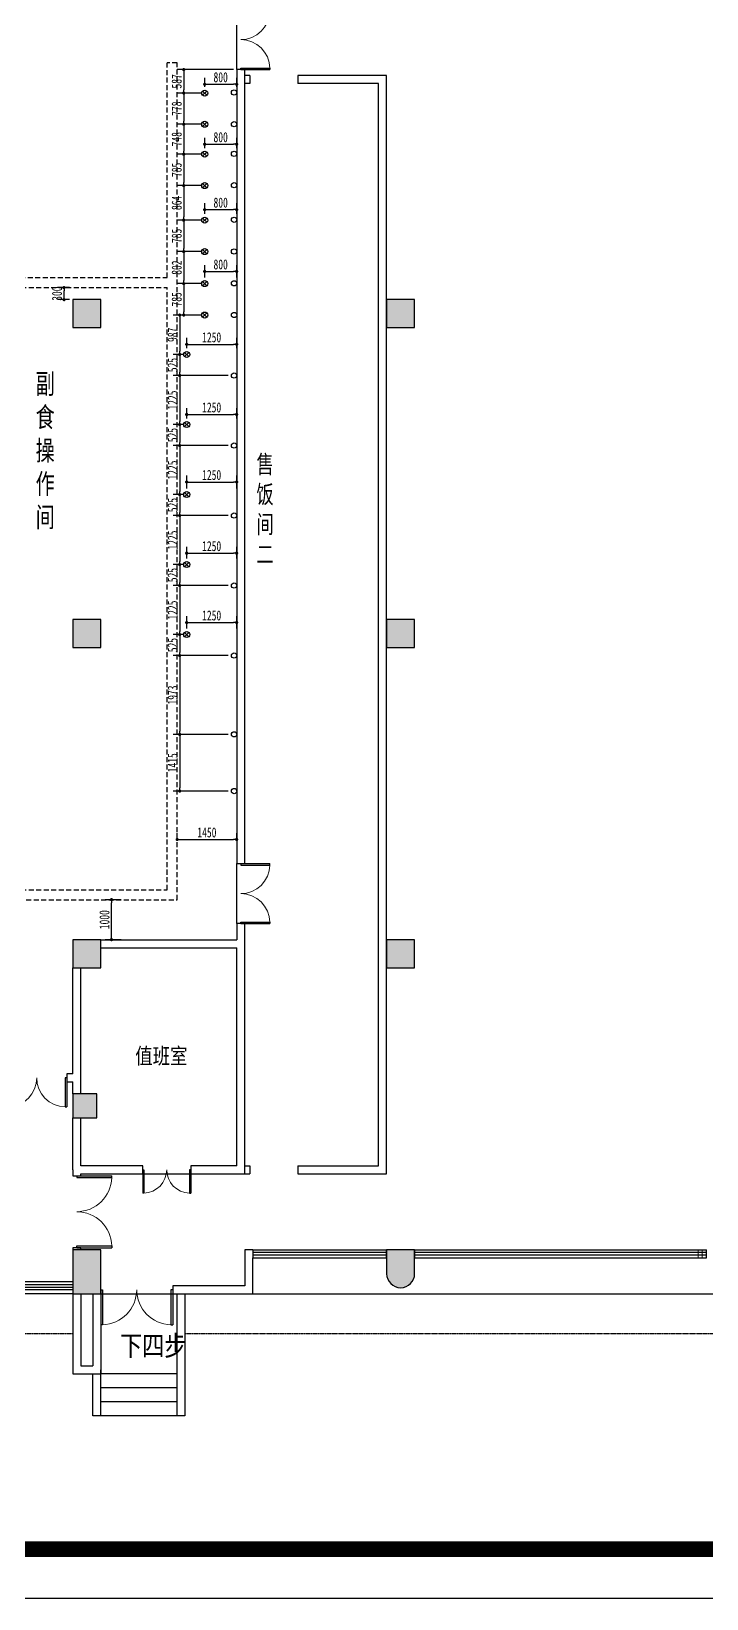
# Model space of a CAD drawing. Header units: inches. Extents: x -584 to 1446124, y -108140 to 99637.
# Drawn here: x 905790 to 922673, y -108140 to -68959 of the extents above; entities that cross this region are included whole.
import ezdxf

# ---------------------------------------------------------------- set-up
doc = ezdxf.new("R2010")
doc.units = ezdxf.units.IN
doc.header["$MEASUREMENT"] = 0
doc.linetypes.add('DASH', pattern=[0.35, 0.25, -0.1])
doc.linetypes.add('HIDDEN', pattern=[0.375, 0.25, -0.125])
for name, color, linetype in [('COLUMN', 6, 'Continuous'), ('DIM_SYMB', 3, 'Continuous'), ('DOOR_FIRE', 4, 'Continuous'), ('GROUND', 34, 'Continuous'), ('PUB_HATCH', 8, 'Continuous'), ('PUB_TEXT', 151, 'Continuous'), ('STAIR', 6, 'Continuous'), ('WALL', 7, 'Continuous'), ('WINDOW', 3, 'Continuous'), ('供排水', 4, 'Continuous'), ('外框', 7, 'Continuous'), ('电位', 1, 'Continuous'), ('空调孔', 30, 'Continuous')]:
    doc.layers.add(name, color=color, linetype=linetype)
doc.styles.add('_TCH_DIM', font='stylu.ttf')
doc.styles.get("Standard").update_dxf_attribs({"font": '', "width": 0.7, "height": 250})
doc.styles.get('Standard').set_extended_font_data('NSimSun')
doc.dimstyles.new('电路', dxfattribs={"dimscale": 80, "dimtxt": 2.5, "dimasz": 1, "dimexe": 2, "dimexo": 1, "dimtad": 1, "dimdec": 0, "dimtxsty": 'Standard', "dimblk": 'DOT', "dimcen": 1, "dimclrd": 6, "dimclre": 6, "dimclrt": 6, "dimadec": 0, "dimazin": 0, "dimtfac": 1, "dimtdec": 0, "dimtmove": 0, "dimatfit": 3, "dimfxl": 0, "dimarcsym": 0})

# ---------------------------------------------------------------- blocks, each defined once
blk = doc.blocks.new('_FZH')
at = {"layer": 'WALL'}
blk.add_lwpolyline([(-0.5, -0.5), (0.5, -0.5), (0.5, 0.5), (-0.5, 0.5)], close=True, dxfattribs=at)
blk.add_solid([(-0.5, -0.5), (0.5, -0.5), (-0.5, 0.5), (0.5, 0.5)], dxfattribs=at)
blk = doc.blocks.new('$DorLib2D$00000002')
for p, q in [((-0.5, 0), (-0.5, 0.4875)), ((-0.475, 0.4875), (-0.5, 0.4875)), ((-0.475, 0), (-0.475, 0.4875)), ((0.475, 0), (0.475, 0.4875)), ((0.475, 0.4875), (0.5, 0.4875)), ((0.5, 0), (0.5, 0.4875)), ((-0.5, 0), (-0.475, 0)), ((0.5, 0), (0.475, 0))]:
    blk.add_line(p, q)
at = {"lineweight": 13}
for centre, start, end in [((-0.4875, 0), 0, 88.53072), ((0.4875, 0), 91.46928, 180)]:
    blk.add_arc(centre, 0.4875, start, end, dxfattribs=at)
blk = doc.blocks.new('$WINLIB2D$00000001')
at = {"color": 0}
for points in [[(-0.5, 0.5), (-0.5, -0.5)], [(-0.5, 0.5), (0.5, 0.5)], [(0.5, -0.5), (0.5, 0.5)], [(0.5, 0.1667), (-0.5, 0.1667)], [(0.5, -0.1667), (-0.5, -0.1667)], [(-0.5, -0.5), (0.5, -0.5)]]:
    blk.add_lwpolyline(points, dxfattribs=at)
blk = doc.blocks.new('$TCHSYS$WIN2D')
for p, q in [((-0.5, 0.5), (0.5, 0.5)), ((-0.5, 0.5), (-0.5, -0.5)), ((0.5, 0.5), (0.5, -0.5)), ((0.5, 0.167), (-0.5, 0.167)), ((0.5, -0.167), (-0.5, -0.167)), ((-0.5, -0.5), (0.5, -0.5))]:
    blk.add_line(p, q)
blk = doc.blocks.new('A$C561D5FAB')
at = {"layer": '供排水', "color": 14}
for p, q in [((128, 22), (22, 128)), ((128, 128), (22, 22))]:
    blk.add_line(p, q, dxfattribs=at)
at = {"layer": '供排水'}
blk.add_circle((75, 75), 75, dxfattribs=at)
blk = doc.blocks.new('_DOT')
at = {"color": 0, "linetype": 'ByBlock'}
blk.add_line((-0.5, 0), (-1, 0), dxfattribs=at)
at = {"color": 0, "linetype": 'ByBlock', "const_width": 0.5}
blk.add_lwpolyline([(-0.25, 0, 1), (0.25, 0, 1)], format="xyb", close=True, dxfattribs=at)
blk = doc.blocks.new('*D282')
at = {"layer": 'Defpoints', "color": 0, "transparency": 16777216}
for p in [(907794, -90666), (908119, -90666), (908119, -91666)]:
    blk.add_point(p, dxfattribs=at)
at = {"layer": '电位', "color": 6, "lineweight": -2, "transparency": 16777216}
for p, q in [((908039, -90666), (907634, -90666)), ((907794, -91586), (907794, -90746)), ((908039, -91666), (907634, -91666))]:
    blk.add_line(p, q, dxfattribs=at)
at = {"layer": '电位', "color": 6, "lineweight": -2, "transparency": 16777216, "xscale": 80, "yscale": 80, "zscale": 80}
for p, rotation in [((907794, -90666), 90), ((907794, -91666), 270)]:
    blk.add_blockref('_DOT', p, dxfattribs=dict(at, rotation=rotation))
at = {"layer": '电位', "color": 6, "transparency": 16777216, "insert": (907619, -91166), "char_height": 250, "attachment_point": 5, "rotation": 90}
blk.add_mtext('1000', dxfattribs=at)
blk = doc.blocks.new('*D283')
at = {"layer": 'Defpoints', "color": 0, "transparency": 16777216}
for p in [(910923, -69916), (909599, -70503), (910123, -70503)]:
    blk.add_point(p, dxfattribs=at)
at = {"layer": '电位', "color": 6, "lineweight": -2, "transparency": 16777216}
for p, q in [((910843, -69916), (909439, -69916)), ((909599, -69996), (909599, -70423)), ((910043, -70503), (909439, -70503))]:
    blk.add_line(p, q, dxfattribs=at)
at = {"layer": '电位', "color": 6, "lineweight": -2, "transparency": 16777216, "xscale": 80, "yscale": 80, "zscale": 80}
for p, rotation in [((909599, -69916), 90), ((909599, -70503), 270)]:
    blk.add_blockref('_DOT', p, dxfattribs=dict(at, rotation=rotation))
at = {"layer": '电位', "color": 6, "transparency": 16777216, "insert": (909424, -70210), "char_height": 250, "attachment_point": 5, "rotation": 90}
blk.add_mtext('587', dxfattribs=at)
blk = doc.blocks.new('*D284')
at = {"layer": 'Defpoints', "color": 0, "transparency": 16777216}
for p in [(910123, -70503), (909599, -71281), (910123, -71281)]:
    blk.add_point(p, dxfattribs=at)
at = {"layer": '电位', "color": 6, "lineweight": -2, "transparency": 16777216}
for p, q in [((910043, -70503), (909439, -70503)), ((909599, -70583), (909599, -71201)), ((910043, -71281), (909439, -71281))]:
    blk.add_line(p, q, dxfattribs=at)
at = {"layer": '电位', "color": 6, "lineweight": -2, "transparency": 16777216, "xscale": 80, "yscale": 80, "zscale": 80}
for p, rotation in [((909599, -70503), 90), ((909599, -71281), 270)]:
    blk.add_blockref('_DOT', p, dxfattribs=dict(at, rotation=rotation))
at = {"layer": '电位', "color": 6, "transparency": 16777216, "insert": (909424, -70892), "char_height": 250, "attachment_point": 5, "rotation": 90}
blk.add_mtext('778', dxfattribs=at)
blk = doc.blocks.new('*D285')
at = {"layer": 'Defpoints', "color": 0, "transparency": 16777216}
for p in [(910123, -71281), (909599, -72030), (910123, -72030)]:
    blk.add_point(p, dxfattribs=at)
at = {"layer": '电位', "color": 6, "lineweight": -2, "transparency": 16777216}
for p, q in [((910043, -71281), (909439, -71281)), ((909599, -71361), (909599, -71950)), ((910043, -72030), (909439, -72030))]:
    blk.add_line(p, q, dxfattribs=at)
at = {"layer": '电位', "color": 6, "lineweight": -2, "transparency": 16777216, "xscale": 80, "yscale": 80, "zscale": 80}
for p, rotation in [((909599, -71281), 90), ((909599, -72030), 270)]:
    blk.add_blockref('_DOT', p, dxfattribs=dict(at, rotation=rotation))
at = {"layer": '电位', "color": 6, "transparency": 16777216, "insert": (909424, -71656), "char_height": 250, "attachment_point": 5, "rotation": 90}
blk.add_mtext('748', dxfattribs=at)
blk = doc.blocks.new('*D286')
at = {"layer": 'Defpoints', "color": 0, "transparency": 16777216}
for p in [(910123, -72030), (909599, -72815), (910123, -72815)]:
    blk.add_point(p, dxfattribs=at)
at = {"layer": '电位', "color": 6, "lineweight": -2, "transparency": 16777216}
for p, q in [((910043, -72030), (909439, -72030)), ((909599, -72110), (909599, -72735)), ((910043, -72815), (909439, -72815))]:
    blk.add_line(p, q, dxfattribs=at)
at = {"layer": '电位', "color": 6, "lineweight": -2, "transparency": 16777216, "xscale": 80, "yscale": 80, "zscale": 80}
for p, rotation in [((909599, -72030), 90), ((909599, -72815), 270)]:
    blk.add_blockref('_DOT', p, dxfattribs=dict(at, rotation=rotation))
at = {"layer": '电位', "color": 6, "transparency": 16777216, "insert": (909424, -72422), "char_height": 250, "attachment_point": 5, "rotation": 90}
blk.add_mtext('785', dxfattribs=at)
blk = doc.blocks.new('*D287')
at = {"layer": 'Defpoints', "color": 0, "transparency": 16777216}
for p in [(910123, -72815), (909599, -73679), (910123, -73679)]:
    blk.add_point(p, dxfattribs=at)
at = {"layer": '电位', "color": 6, "lineweight": -2, "transparency": 16777216}
for p, q in [((910043, -72815), (909439, -72815)), ((909599, -72895), (909599, -73599)), ((910043, -73679), (909439, -73679))]:
    blk.add_line(p, q, dxfattribs=at)
at = {"layer": '电位', "color": 6, "lineweight": -2, "transparency": 16777216, "xscale": 80, "yscale": 80, "zscale": 80}
for p, rotation in [((909599, -72815), 90), ((909599, -73679), 270)]:
    blk.add_blockref('_DOT', p, dxfattribs=dict(at, rotation=rotation))
at = {"layer": '电位', "color": 6, "transparency": 16777216, "insert": (909424, -73247), "char_height": 250, "attachment_point": 5, "rotation": 90}
blk.add_mtext('864', dxfattribs=at)
blk = doc.blocks.new('*D288')
at = {"layer": 'Defpoints', "color": 0, "transparency": 16777216}
for p in [(910123, -73679), (909599, -74464), (910123, -74464)]:
    blk.add_point(p, dxfattribs=at)
at = {"layer": '电位', "color": 6, "lineweight": -2, "transparency": 16777216}
for p, q in [((910043, -73679), (909439, -73679)), ((909599, -73759), (909599, -74384)), ((910043, -74464), (909439, -74464))]:
    blk.add_line(p, q, dxfattribs=at)
at = {"layer": '电位', "color": 6, "lineweight": -2, "transparency": 16777216, "xscale": 80, "yscale": 80, "zscale": 80}
for p, rotation in [((909599, -73679), 90), ((909599, -74464), 270)]:
    blk.add_blockref('_DOT', p, dxfattribs=dict(at, rotation=rotation))
at = {"layer": '电位', "color": 6, "transparency": 16777216, "insert": (909424, -74072), "char_height": 250, "attachment_point": 5, "rotation": 90}
blk.add_mtext('785', dxfattribs=at)
blk = doc.blocks.new('*D289')
at = {"layer": 'Defpoints', "color": 0, "transparency": 16777216}
for p in [(910123, -74464), (909599, -75266), (910123, -75266)]:
    blk.add_point(p, dxfattribs=at)
at = {"layer": '电位', "color": 6, "lineweight": -2, "transparency": 16777216}
for p, q in [((910043, -74464), (909439, -74464)), ((909599, -74544), (909599, -75186)), ((910043, -75266), (909439, -75266))]:
    blk.add_line(p, q, dxfattribs=at)
at = {"layer": '电位', "color": 6, "lineweight": -2, "transparency": 16777216, "xscale": 80, "yscale": 80, "zscale": 80}
for p, rotation in [((909599, -74464), 90), ((909599, -75266), 270)]:
    blk.add_blockref('_DOT', p, dxfattribs=dict(at, rotation=rotation))
at = {"layer": '电位', "color": 6, "transparency": 16777216, "insert": (909424, -74865), "char_height": 250, "attachment_point": 5, "rotation": 90}
blk.add_mtext('802', dxfattribs=at)
blk = doc.blocks.new('*D290')
at = {"layer": 'Defpoints', "color": 0, "transparency": 16777216}
for p in [(910123, -75266), (909599, -76051), (910123, -76051)]:
    blk.add_point(p, dxfattribs=at)
at = {"layer": '电位', "color": 6, "lineweight": -2, "transparency": 16777216}
for p, q in [((910043, -75266), (909439, -75266)), ((909599, -75346), (909599, -75971)), ((910043, -76051), (909439, -76051))]:
    blk.add_line(p, q, dxfattribs=at)
at = {"layer": '电位', "color": 6, "lineweight": -2, "transparency": 16777216, "xscale": 80, "yscale": 80, "zscale": 80}
for p, rotation in [((909599, -75266), 90), ((909599, -76051), 270)]:
    blk.add_blockref('_DOT', p, dxfattribs=dict(at, rotation=rotation))
at = {"layer": '电位', "color": 6, "transparency": 16777216, "insert": (909424, -75659), "char_height": 250, "attachment_point": 5, "rotation": 90}
blk.add_mtext('785', dxfattribs=at)
blk = doc.blocks.new('*D291')
at = {"layer": 'Defpoints', "color": 0, "transparency": 16777216}
for p in [(910123, -76051), (909498, -77038), (909673, -77038)]:
    blk.add_point(p, dxfattribs=at)
at = {"layer": '电位', "color": 6, "lineweight": -2, "transparency": 16777216}
for p, q in [((910043, -76051), (909338, -76051)), ((909498, -76131), (909498, -76958)), ((909593, -77038), (909338, -77038))]:
    blk.add_line(p, q, dxfattribs=at)
at = {"layer": '电位', "color": 6, "lineweight": -2, "transparency": 16777216, "xscale": 80, "yscale": 80, "zscale": 80}
for p, rotation in [((909498, -76051), 90), ((909498, -77038), 270)]:
    blk.add_blockref('_DOT', p, dxfattribs=dict(at, rotation=rotation))
at = {"layer": '电位', "color": 6, "transparency": 16777216, "insert": (909323, -76545), "char_height": 250, "attachment_point": 5, "rotation": 90}
blk.add_mtext('987', dxfattribs=at)
blk = doc.blocks.new('*D292')
at = {"layer": 'Defpoints', "color": 0, "transparency": 16777216}
for p in [(909673, -77038), (909498, -77563), (910793, -77563)]:
    blk.add_point(p, dxfattribs=at)
at = {"layer": '电位', "color": 6, "lineweight": -2, "transparency": 16777216}
for p, q in [((909593, -77038), (909338, -77038)), ((909498, -77118), (909498, -77483)), ((910713, -77563), (909338, -77563))]:
    blk.add_line(p, q, dxfattribs=at)
at = {"layer": '电位', "color": 6, "lineweight": -2, "transparency": 16777216, "xscale": 80, "yscale": 80, "zscale": 80}
for p, rotation in [((909498, -77038), 90), ((909498, -77563), 270)]:
    blk.add_blockref('_DOT', p, dxfattribs=dict(at, rotation=rotation))
at = {"layer": '电位', "color": 6, "transparency": 16777216, "insert": (909323, -77301), "char_height": 250, "attachment_point": 5, "rotation": 90}
blk.add_mtext('525', dxfattribs=at)
blk = doc.blocks.new('*D293')
at = {"layer": 'Defpoints', "color": 0, "transparency": 16777216}
for p in [(910793, -77563), (909498, -78788), (909673, -78788)]:
    blk.add_point(p, dxfattribs=at)
at = {"layer": '电位', "color": 6, "lineweight": -2, "transparency": 16777216}
for p, q in [((910713, -77563), (909338, -77563)), ((909498, -77643), (909498, -78708)), ((909593, -78788), (909338, -78788))]:
    blk.add_line(p, q, dxfattribs=at)
at = {"layer": '电位', "color": 6, "lineweight": -2, "transparency": 16777216, "xscale": 80, "yscale": 80, "zscale": 80}
for p, rotation in [((909498, -77563), 90), ((909498, -78788), 270)]:
    blk.add_blockref('_DOT', p, dxfattribs=dict(at, rotation=rotation))
at = {"layer": '电位', "color": 6, "transparency": 16777216, "insert": (909323, -78176), "char_height": 250, "attachment_point": 5, "rotation": 90}
blk.add_mtext('1225', dxfattribs=at)
blk = doc.blocks.new('*D294')
at = {"layer": 'Defpoints', "color": 0, "transparency": 16777216}
for p in [(909673, -78788), (909498, -79313), (910793, -79313)]:
    blk.add_point(p, dxfattribs=at)
at = {"layer": '电位', "color": 6, "lineweight": -2, "transparency": 16777216}
for p, q in [((909593, -78788), (909338, -78788)), ((909498, -78868), (909498, -79233)), ((910713, -79313), (909338, -79313))]:
    blk.add_line(p, q, dxfattribs=at)
at = {"layer": '电位', "color": 6, "lineweight": -2, "transparency": 16777216, "xscale": 80, "yscale": 80, "zscale": 80}
for p, rotation in [((909498, -78788), 90), ((909498, -79313), 270)]:
    blk.add_blockref('_DOT', p, dxfattribs=dict(at, rotation=rotation))
at = {"layer": '电位', "color": 6, "transparency": 16777216, "insert": (909323, -79051), "char_height": 250, "attachment_point": 5, "rotation": 90}
blk.add_mtext('525', dxfattribs=at)
blk = doc.blocks.new('*D295')
at = {"layer": 'Defpoints', "color": 0, "transparency": 16777216}
for p in [(910793, -79313), (909498, -80538), (909673, -80538)]:
    blk.add_point(p, dxfattribs=at)
at = {"layer": '电位', "color": 6, "lineweight": -2, "transparency": 16777216}
for p, q in [((910713, -79313), (909338, -79313)), ((909498, -79393), (909498, -80458)), ((909593, -80538), (909338, -80538))]:
    blk.add_line(p, q, dxfattribs=at)
at = {"layer": '电位', "color": 6, "lineweight": -2, "transparency": 16777216, "xscale": 80, "yscale": 80, "zscale": 80}
for p, rotation in [((909498, -79313), 90), ((909498, -80538), 270)]:
    blk.add_blockref('_DOT', p, dxfattribs=dict(at, rotation=rotation))
at = {"layer": '电位', "color": 6, "transparency": 16777216, "insert": (909323, -79926), "char_height": 250, "attachment_point": 5, "rotation": 90}
blk.add_mtext('1225', dxfattribs=at)
blk = doc.blocks.new('*D296')
at = {"layer": 'Defpoints', "color": 0, "transparency": 16777216}
for p in [(909673, -80538), (909498, -81063), (910793, -81063)]:
    blk.add_point(p, dxfattribs=at)
at = {"layer": '电位', "color": 6, "lineweight": -2, "transparency": 16777216}
for p, q in [((909593, -80538), (909338, -80538)), ((909498, -80618), (909498, -80983)), ((910713, -81063), (909338, -81063))]:
    blk.add_line(p, q, dxfattribs=at)
at = {"layer": '电位', "color": 6, "lineweight": -2, "transparency": 16777216, "xscale": 80, "yscale": 80, "zscale": 80}
for p, rotation in [((909498, -80538), 90), ((909498, -81063), 270)]:
    blk.add_blockref('_DOT', p, dxfattribs=dict(at, rotation=rotation))
at = {"layer": '电位', "color": 6, "transparency": 16777216, "insert": (909323, -80801), "char_height": 250, "attachment_point": 5, "rotation": 90}
blk.add_mtext('525', dxfattribs=at)
blk = doc.blocks.new('*D297')
at = {"layer": 'Defpoints', "color": 0, "transparency": 16777216}
for p in [(910793, -81063), (909498, -82288), (909673, -82288)]:
    blk.add_point(p, dxfattribs=at)
at = {"layer": '电位', "color": 6, "lineweight": -2, "transparency": 16777216}
for p, q in [((910713, -81063), (909338, -81063)), ((909498, -81143), (909498, -82208)), ((909593, -82288), (909338, -82288))]:
    blk.add_line(p, q, dxfattribs=at)
at = {"layer": '电位', "color": 6, "lineweight": -2, "transparency": 16777216, "xscale": 80, "yscale": 80, "zscale": 80}
for p, rotation in [((909498, -81063), 90), ((909498, -82288), 270)]:
    blk.add_blockref('_DOT', p, dxfattribs=dict(at, rotation=rotation))
at = {"layer": '电位', "color": 6, "transparency": 16777216, "insert": (909323, -81676), "char_height": 250, "attachment_point": 5, "rotation": 90}
blk.add_mtext('1225', dxfattribs=at)
blk = doc.blocks.new('*D298')
at = {"layer": 'Defpoints', "color": 0, "transparency": 16777216}
for p in [(909673, -82288), (909498, -82813), (910793, -82813)]:
    blk.add_point(p, dxfattribs=at)
at = {"layer": '电位', "color": 6, "lineweight": -2, "transparency": 16777216}
for p, q in [((909593, -82288), (909338, -82288)), ((909498, -82368), (909498, -82733)), ((910713, -82813), (909338, -82813))]:
    blk.add_line(p, q, dxfattribs=at)
at = {"layer": '电位', "color": 6, "lineweight": -2, "transparency": 16777216, "xscale": 80, "yscale": 80, "zscale": 80}
for p, rotation in [((909498, -82288), 90), ((909498, -82813), 270)]:
    blk.add_blockref('_DOT', p, dxfattribs=dict(at, rotation=rotation))
at = {"layer": '电位', "color": 6, "transparency": 16777216, "insert": (909323, -82551), "char_height": 250, "attachment_point": 5, "rotation": 90}
blk.add_mtext('525', dxfattribs=at)
blk = doc.blocks.new('*D299')
at = {"layer": 'Defpoints', "color": 0, "transparency": 16777216}
for p in [(910793, -82813), (909498, -84038), (909673, -84038)]:
    blk.add_point(p, dxfattribs=at)
at = {"layer": '电位', "color": 6, "lineweight": -2, "transparency": 16777216}
for p, q in [((910713, -82813), (909338, -82813)), ((909498, -82893), (909498, -83958)), ((909593, -84038), (909338, -84038))]:
    blk.add_line(p, q, dxfattribs=at)
at = {"layer": '电位', "color": 6, "lineweight": -2, "transparency": 16777216, "xscale": 80, "yscale": 80, "zscale": 80}
for p, rotation in [((909498, -82813), 90), ((909498, -84038), 270)]:
    blk.add_blockref('_DOT', p, dxfattribs=dict(at, rotation=rotation))
at = {"layer": '电位', "color": 6, "transparency": 16777216, "insert": (909323, -83426), "char_height": 250, "attachment_point": 5, "rotation": 90}
blk.add_mtext('1225', dxfattribs=at)
blk = doc.blocks.new('*D300')
at = {"layer": 'Defpoints', "color": 0, "transparency": 16777216}
for p in [(909673, -84038), (909498, -84563), (910793, -84563)]:
    blk.add_point(p, dxfattribs=at)
at = {"layer": '电位', "color": 6, "lineweight": -2, "transparency": 16777216}
for p, q in [((909593, -84038), (909338, -84038)), ((909498, -84118), (909498, -84483)), ((910713, -84563), (909338, -84563))]:
    blk.add_line(p, q, dxfattribs=at)
at = {"layer": '电位', "color": 6, "lineweight": -2, "transparency": 16777216, "xscale": 80, "yscale": 80, "zscale": 80}
for p, rotation in [((909498, -84038), 90), ((909498, -84563), 270)]:
    blk.add_blockref('_DOT', p, dxfattribs=dict(at, rotation=rotation))
at = {"layer": '电位', "color": 6, "transparency": 16777216, "insert": (909323, -84301), "char_height": 250, "attachment_point": 5, "rotation": 90}
blk.add_mtext('525', dxfattribs=at)
blk = doc.blocks.new('*D301')
at = {"layer": 'Defpoints', "color": 0, "transparency": 16777216}
for p in [(910793, -84563), (909498, -86536), (910793, -86536)]:
    blk.add_point(p, dxfattribs=at)
at = {"layer": '电位', "color": 6, "lineweight": -2, "transparency": 16777216}
for p, q in [((910713, -84563), (909338, -84563)), ((909498, -84643), (909498, -86456)), ((910713, -86536), (909338, -86536))]:
    blk.add_line(p, q, dxfattribs=at)
at = {"layer": '电位', "color": 6, "lineweight": -2, "transparency": 16777216, "xscale": 80, "yscale": 80, "zscale": 80}
for p, rotation in [((909498, -84563), 90), ((909498, -86536), 270)]:
    blk.add_blockref('_DOT', p, dxfattribs=dict(at, rotation=rotation))
at = {"layer": '电位', "color": 6, "transparency": 16777216, "insert": (909323, -85550), "char_height": 250, "attachment_point": 5, "rotation": 90}
blk.add_mtext('1973', dxfattribs=at)
blk = doc.blocks.new('*D302')
at = {"layer": 'Defpoints', "color": 0, "transparency": 16777216}
for p in [(910793, -86536), (909498, -87951), (910793, -87951)]:
    blk.add_point(p, dxfattribs=at)
at = {"layer": '电位', "color": 6, "lineweight": -2, "transparency": 16777216}
for p, q in [((910713, -86536), (909338, -86536)), ((909498, -86616), (909498, -87871)), ((910713, -87951), (909338, -87951))]:
    blk.add_line(p, q, dxfattribs=at)
at = {"layer": '电位', "color": 6, "lineweight": -2, "transparency": 16777216, "xscale": 80, "yscale": 80, "zscale": 80}
for p, rotation in [((909498, -86536), 90), ((909498, -87951), 270)]:
    blk.add_blockref('_DOT', p, dxfattribs=dict(at, rotation=rotation))
at = {"layer": '电位', "color": 6, "transparency": 16777216, "insert": (909323, -87243), "char_height": 250, "attachment_point": 5, "rotation": 90}
blk.add_mtext('1415', dxfattribs=at)
blk = doc.blocks.new('*D691')
at = {"layer": 'Defpoints', "color": 0, "transparency": 16777216}
for p in [(906607, -75366), (906823, -75366), (906823, -75666)]:
    blk.add_point(p, dxfattribs=at)
at = {"layer": '电位', "color": 6, "lineweight": -2, "transparency": 16777216}
for p, q in [((906743, -75366), (906447, -75366)), ((906607, -75586), (906607, -75446)), ((906743, -75666), (906447, -75666))]:
    blk.add_line(p, q, dxfattribs=at)
at = {"layer": '电位', "color": 6, "lineweight": -2, "transparency": 16777216, "xscale": 80, "yscale": 80, "zscale": 80}
for p, rotation in [((906607, -75366), 90), ((906607, -75666), 270)]:
    blk.add_blockref('_DOT', p, dxfattribs=dict(at, rotation=rotation))
at = {"layer": '电位', "color": 6, "transparency": 16777216, "insert": (906432, -75516), "char_height": 250, "attachment_point": 5, "rotation": 90}
blk.add_mtext('300', dxfattribs=at)
blk = doc.blocks.new('*D692')
at = {"layer": 'Defpoints', "color": 0, "transparency": 16777216}
for p in [(909435, -89229), (910923, -89161), (910923, -89229)]:
    blk.add_point(p, dxfattribs=at)
at = {"layer": '电位', "color": 6, "lineweight": -2, "transparency": 16777216}
for p, q in [((909435, -89149), (909435, -89001)), ((909515, -89161), (910843, -89161)), ((910923, -89149), (910923, -89001))]:
    blk.add_line(p, q, dxfattribs=at)
at = {"layer": '电位', "color": 6, "lineweight": -2, "transparency": 16777216, "xscale": 80, "yscale": 80, "zscale": 80, "rotation": 180}
blk.add_blockref('_DOT', (909435, -89161), dxfattribs=at)
at = {"layer": '电位', "color": 6, "lineweight": -2, "transparency": 16777216, "xscale": 80, "yscale": 80, "zscale": 80}
blk.add_blockref('_DOT', (910923, -89161), dxfattribs=at)
at = {"layer": '电位', "color": 6, "transparency": 16777216, "insert": (910179, -88986), "char_height": 250, "attachment_point": 5}
blk.add_mtext('1450', dxfattribs=at)
blk = doc.blocks.new('*D693')
at = {"layer": 'Defpoints', "color": 0, "transparency": 16777216}
for p in [(910123, -70428), (910923, -70282), (910923, -70428)]:
    blk.add_point(p, dxfattribs=at)
at = {"layer": '电位', "color": 6, "lineweight": -2, "transparency": 16777216}
for p, q in [((910123, -70348), (910123, -70122)), ((910923, -70348), (910923, -70122)), ((910203, -70282), (910843, -70282))]:
    blk.add_line(p, q, dxfattribs=at)
at = {"layer": '电位', "color": 6, "lineweight": -2, "transparency": 16777216, "xscale": 80, "yscale": 80, "zscale": 80, "rotation": 180}
blk.add_blockref('_DOT', (910123, -70282), dxfattribs=at)
at = {"layer": '电位', "color": 6, "lineweight": -2, "transparency": 16777216, "xscale": 80, "yscale": 80, "zscale": 80}
blk.add_blockref('_DOT', (910923, -70282), dxfattribs=at)
at = {"layer": '电位', "color": 6, "transparency": 16777216, "insert": (910523, -70107), "char_height": 250, "attachment_point": 5}
blk.add_mtext('800', dxfattribs=at)
blk = doc.blocks.new('*D694')
at = {"layer": 'Defpoints', "color": 0, "transparency": 16777216}
for p in [(910123, -73604), (910923, -73416), (910923, -73604)]:
    blk.add_point(p, dxfattribs=at)
at = {"layer": '电位', "color": 6, "lineweight": -2, "transparency": 16777216}
for p, q in [((910123, -73524), (910123, -73256)), ((910923, -73524), (910923, -73256)), ((910203, -73416), (910843, -73416))]:
    blk.add_line(p, q, dxfattribs=at)
at = {"layer": '电位', "color": 6, "lineweight": -2, "transparency": 16777216, "xscale": 80, "yscale": 80, "zscale": 80, "rotation": 180}
blk.add_blockref('_DOT', (910123, -73416), dxfattribs=at)
at = {"layer": '电位', "color": 6, "lineweight": -2, "transparency": 16777216, "xscale": 80, "yscale": 80, "zscale": 80}
blk.add_blockref('_DOT', (910923, -73416), dxfattribs=at)
at = {"layer": '电位', "color": 6, "transparency": 16777216, "insert": (910523, -73241), "char_height": 250, "attachment_point": 5}
blk.add_mtext('800', dxfattribs=at)
blk = doc.blocks.new('*D695')
at = {"layer": 'Defpoints', "color": 0, "transparency": 16777216}
for p in [(910123, -71955), (910923, -71781), (910923, -71955)]:
    blk.add_point(p, dxfattribs=at)
at = {"layer": '电位', "color": 6, "lineweight": -2, "transparency": 16777216}
for p, q in [((910123, -71875), (910123, -71621)), ((910923, -71875), (910923, -71621)), ((910203, -71781), (910843, -71781))]:
    blk.add_line(p, q, dxfattribs=at)
at = {"layer": '电位', "color": 6, "lineweight": -2, "transparency": 16777216, "xscale": 80, "yscale": 80, "zscale": 80, "rotation": 180}
blk.add_blockref('_DOT', (910123, -71781), dxfattribs=at)
at = {"layer": '电位', "color": 6, "lineweight": -2, "transparency": 16777216, "xscale": 80, "yscale": 80, "zscale": 80}
blk.add_blockref('_DOT', (910923, -71781), dxfattribs=at)
at = {"layer": '电位', "color": 6, "transparency": 16777216, "insert": (910523, -71606), "char_height": 250, "attachment_point": 5}
blk.add_mtext('800', dxfattribs=at)
blk = doc.blocks.new('*D696')
at = {"layer": 'Defpoints', "color": 0, "transparency": 16777216}
for p in [(910123, -75191), (910923, -74961), (910923, -75191)]:
    blk.add_point(p, dxfattribs=at)
at = {"layer": '电位', "color": 6, "lineweight": -2, "transparency": 16777216}
for p, q in [((910123, -75111), (910123, -74801)), ((910923, -75111), (910923, -74801)), ((910203, -74961), (910843, -74961))]:
    blk.add_line(p, q, dxfattribs=at)
at = {"layer": '电位', "color": 6, "lineweight": -2, "transparency": 16777216, "xscale": 80, "yscale": 80, "zscale": 80, "rotation": 180}
blk.add_blockref('_DOT', (910123, -74961), dxfattribs=at)
at = {"layer": '电位', "color": 6, "lineweight": -2, "transparency": 16777216, "xscale": 80, "yscale": 80, "zscale": 80}
blk.add_blockref('_DOT', (910923, -74961), dxfattribs=at)
at = {"layer": '电位', "color": 6, "transparency": 16777216, "insert": (910523, -74786), "char_height": 250, "attachment_point": 5}
blk.add_mtext('800', dxfattribs=at)
blk = doc.blocks.new('*D697')
at = {"layer": 'Defpoints', "color": 0, "transparency": 16777216}
for p in [(910923, -76784), (909673, -76963), (910923, -76963)]:
    blk.add_point(p, dxfattribs=at)
at = {"layer": '电位', "color": 6, "lineweight": -2, "transparency": 16777216}
for p, q in [((909673, -76883), (909673, -76624)), ((909753, -76784), (910843, -76784)), ((910923, -76883), (910923, -76624))]:
    blk.add_line(p, q, dxfattribs=at)
at = {"layer": '电位', "color": 6, "lineweight": -2, "transparency": 16777216, "xscale": 80, "yscale": 80, "zscale": 80, "rotation": 180}
blk.add_blockref('_DOT', (909673, -76784), dxfattribs=at)
at = {"layer": '电位', "color": 6, "lineweight": -2, "transparency": 16777216, "xscale": 80, "yscale": 80, "zscale": 80}
blk.add_blockref('_DOT', (910923, -76784), dxfattribs=at)
at = {"layer": '电位', "color": 6, "transparency": 16777216, "insert": (910298, -76609), "char_height": 250, "attachment_point": 5}
blk.add_mtext('1250', dxfattribs=at)
blk = doc.blocks.new('*D698')
at = {"layer": 'Defpoints', "color": 0, "transparency": 16777216}
for p in [(909673, -78713), (910923, -78537), (910923, -78713)]:
    blk.add_point(p, dxfattribs=at)
at = {"layer": '电位', "color": 6, "lineweight": -2, "transparency": 16777216}
for p, q in [((909673, -78633), (909673, -78377)), ((909753, -78537), (910843, -78537)), ((910923, -78633), (910923, -78377))]:
    blk.add_line(p, q, dxfattribs=at)
at = {"layer": '电位', "color": 6, "lineweight": -2, "transparency": 16777216, "xscale": 80, "yscale": 80, "zscale": 80, "rotation": 180}
blk.add_blockref('_DOT', (909673, -78537), dxfattribs=at)
at = {"layer": '电位', "color": 6, "lineweight": -2, "transparency": 16777216, "xscale": 80, "yscale": 80, "zscale": 80}
blk.add_blockref('_DOT', (910923, -78537), dxfattribs=at)
at = {"layer": '电位', "color": 6, "transparency": 16777216, "insert": (910298, -78362), "char_height": 250, "attachment_point": 5}
blk.add_mtext('1250', dxfattribs=at)
blk = doc.blocks.new('*D699')
at = {"layer": 'Defpoints', "color": 0, "transparency": 16777216}
for p in [(910923, -80225), (909673, -80463), (910923, -80463)]:
    blk.add_point(p, dxfattribs=at)
at = {"layer": '电位', "color": 6, "lineweight": -2, "transparency": 16777216}
for p, q in [((909673, -80383), (909673, -80065)), ((909753, -80225), (910843, -80225)), ((910923, -80383), (910923, -80065))]:
    blk.add_line(p, q, dxfattribs=at)
at = {"layer": '电位', "color": 6, "lineweight": -2, "transparency": 16777216, "xscale": 80, "yscale": 80, "zscale": 80, "rotation": 180}
blk.add_blockref('_DOT', (909673, -80225), dxfattribs=at)
at = {"layer": '电位', "color": 6, "lineweight": -2, "transparency": 16777216, "xscale": 80, "yscale": 80, "zscale": 80}
blk.add_blockref('_DOT', (910923, -80225), dxfattribs=at)
at = {"layer": '电位', "color": 6, "transparency": 16777216, "insert": (910298, -80050), "char_height": 250, "attachment_point": 5}
blk.add_mtext('1250', dxfattribs=at)
blk = doc.blocks.new('*D700')
at = {"layer": 'Defpoints', "color": 0, "transparency": 16777216}
for p in [(909673, -82213), (910923, -82004), (910923, -82213)]:
    blk.add_point(p, dxfattribs=at)
at = {"layer": '电位', "color": 6, "lineweight": -2, "transparency": 16777216}
for p, q in [((909673, -82133), (909673, -81844)), ((910923, -82133), (910923, -81844)), ((909753, -82004), (910843, -82004))]:
    blk.add_line(p, q, dxfattribs=at)
at = {"layer": '电位', "color": 6, "lineweight": -2, "transparency": 16777216, "xscale": 80, "yscale": 80, "zscale": 80, "rotation": 180}
blk.add_blockref('_DOT', (909673, -82004), dxfattribs=at)
at = {"layer": '电位', "color": 6, "lineweight": -2, "transparency": 16777216, "xscale": 80, "yscale": 80, "zscale": 80}
blk.add_blockref('_DOT', (910923, -82004), dxfattribs=at)
at = {"layer": '电位', "color": 6, "transparency": 16777216, "insert": (910298, -81829), "char_height": 250, "attachment_point": 5}
blk.add_mtext('1250', dxfattribs=at)
blk = doc.blocks.new('*D701')
at = {"layer": 'Defpoints', "color": 0, "transparency": 16777216}
for p in [(910923, -83738), (909673, -83963), (910923, -83963)]:
    blk.add_point(p, dxfattribs=at)
at = {"layer": '电位', "color": 6, "lineweight": -2, "transparency": 16777216}
for p, q in [((909673, -83883), (909673, -83578)), ((909753, -83738), (910843, -83738)), ((910923, -83883), (910923, -83578))]:
    blk.add_line(p, q, dxfattribs=at)
at = {"layer": '电位', "color": 6, "lineweight": -2, "transparency": 16777216, "xscale": 80, "yscale": 80, "zscale": 80, "rotation": 180}
blk.add_blockref('_DOT', (909673, -83738), dxfattribs=at)
at = {"layer": '电位', "color": 6, "lineweight": -2, "transparency": 16777216, "xscale": 80, "yscale": 80, "zscale": 80}
blk.add_blockref('_DOT', (910923, -83738), dxfattribs=at)
at = {"layer": '电位', "color": 6, "transparency": 16777216, "insert": (910298, -83563), "char_height": 250, "attachment_point": 5}
blk.add_mtext('1250', dxfattribs=at)

msp = doc.modelspace()

# ---------------------------------------------------------------- hatches: boundary and pattern name
at = {"layer": 'PUB_HATCH'}
msp.add_hatch(color=256, dxfattribs=at).paths.add_polyline_path([(915372.9, -100015.8), (915372.9, -99415.8), (914672.9, -99415.8), (914672.9, -100015.8, 1)])

# ---------------------------------------------------------------- linework, layer by layer
msp.add_line((906822.9, -100515.8), (891422.9, -100515.8))
at = {"layer": 'COLUMN'}
for p, q in [((911322.9, -99415.8), (911122.9, -99415.8)), ((911122.9, -99415.8), (911122.9, -100315.8)), ((915372.9, -99415.8), (914672.9, -99415.8)), ((914672.9, -99415.8), (914672.9, -100015.8)), ((915372.9, -100015.8), (915372.9, -99415.8)), ((911322.9, -100515.8), (911322.9, -99615.8)), ((911122.9, -100515.8), (911322.9, -100515.8))]:
    msp.add_line(p, q, dxfattribs=at)
msp.add_arc((915022.9, -100015.8), 350, 180, 0, dxfattribs=at)
at = {"layer": 'DIM_SYMB'}
msp.add_lwpolyline([(908422.9, -102228.3, 0, 0, 0), (908422.9, -103115.8, 120, 0, 0), (908422.9, -103565.8, 0, 0, 0)], format="xyseb", dxfattribs=at)
at = {"layer": 'DOOR_FIRE'}
msp.add_line((908572.9, -97515.8), (909772.9, -97515.8), dxfattribs=at)
at = {"layer": 'GROUND', "linetype": 'DASH'}
for points in [[(906822.9, -101515.8), (889722.9, -101515.8), (889722.9, -86465.8)], [(930672.9, -101515.8), (909622.9, -101515.8)]]:
    msp.add_lwpolyline(points, dxfattribs=at)
at = {"layer": 'STAIR'}
for p, q in [((909422.9, -100515.8), (909422.9, -103565.8)), ((909622.9, -100515.8), (909622.9, -103565.8)), ((911322.9, -100515.8), (930672.9, -100515.8)), ((907322.9, -103565.8), (907322.9, -102515.8)), ((907522.9, -103565.8), (907522.9, -102415.8)), ((909422.9, -102515.8), (907522.9, -102515.8)), ((909422.9, -102865.8), (907522.9, -102865.8)), ((909422.9, -103215.8), (907522.9, -103215.8)), ((909622.9, -103565.8), (907322.9, -103565.8))]:
    msp.add_line(p, q, dxfattribs=at)
at = {"layer": 'WALL'}
for p, q in [((911122.9, -69915.8), (910922.9, -69915.8)), ((910922.9, -69915.8), (910922.9, -89765.5)), ((911122.9, -89765.5), (911122.9, -69915.8)), ((910922.9, -89765.5), (911122.9, -89765.5)), ((911122.9, -91265.5), (910922.9, -91265.5)), ((910922.9, -91265.5), (910922.9, -91665.8)), ((911122.9, -91765.8), (911122.9, -91265.5)), ((907522.9, -91665.8), (910922.9, -91665.8)), ((907522.9, -91865.8), (910922.9, -91865.8)), ((910922.9, -97315.8), (910922.9, -91865.8)), ((911122.9, -97515.8), (911122.9, -91765.8)), ((906822.9, -95015.8), (906822.9, -92365.8)), ((907022.9, -95115.8), (907022.9, -92365.8)), ((906822.9, -95015.8), (906672.9, -95015.8)), ((906672.9, -95015.8), (906672.9, -95215.8)), ((907022.9, -95515.8), (907022.9, -95115.8)), ((906672.9, -95215.8), (906822.9, -95215.8)), ((906822.9, -95515.8), (906822.9, -95215.8)), ((906822.9, -97415.8), (906822.9, -96115.8)), ((907022.9, -97315.8), (907022.9, -96115.8)), ((906822.9, -97415.8), (906822.9, -97565.8)), ((908572.9, -97315.8), (907022.9, -97315.8)), ((907022.9, -97565.8), (907022.9, -97515.8)), ((907022.9, -97515.8), (908572.9, -97515.8)), ((908572.9, -97515.8), (908572.9, -97315.8)), ((910922.9, -97315.8), (909772.9, -97315.8)), ((909772.9, -97315.8), (909772.9, -97515.8)), ((909772.9, -97515.8), (911122.9, -97515.8)), ((906822.9, -97565.8), (907022.9, -97565.8)), ((907022.9, -99365.8), (906822.9, -99365.8)), ((906822.9, -99365.8), (906822.9, -99415.8)), ((907022.9, -99415.8), (907022.9, -99365.8)), ((906822.9, -100515.8), (906822.9, -102515.8)), ((907022.9, -100515.8), (907022.9, -102315.8)), ((907322.9, -100515.8), (907322.9, -102315.8)), ((907522.9, -100515.8), (907522.9, -102515.8)), ((911122.9, -100315.8), (909322.9, -100315.8)), ((909322.9, -100315.8), (909322.9, -100515.8)), ((909322.9, -100515.8), (911122.9, -100515.8)), ((906822.9, -102515.8), (907522.9, -102515.8)), ((907022.9, -102315.8), (907322.9, -102315.8))]:
    msp.add_line(p, q, dxfattribs=at)
at = {"layer": 'WALL', "color": 3}
for p, q in [((911253.6, -70060.3), (911122.9, -70060.3)), ((911253.6, -70060.3), (911253.6, -70260.3)), ((914672.9, -70060.3), (912453.6, -70060.3)), ((912453.6, -70060.3), (912453.6, -70260.3)), ((914672.9, -97515.8), (914672.9, -70060.3)), ((911253.6, -70260.3), (911122.9, -70260.3)), ((914472.9, -70260.3), (912453.6, -70260.3)), ((914472.9, -97315.8), (914472.9, -70260.3)), ((911122.9, -97315.8), (911253.6, -97315.8)), ((911122.9, -97515.8), (911253.6, -97515.8)), ((911253.6, -97315.8), (911253.6, -97515.8)), ((912453.6, -97315.8), (914472.9, -97315.8)), ((912453.6, -97315.8), (912453.6, -97515.8)), ((912453.6, -97515.8), (914672.9, -97515.8))]:
    msp.add_line(p, q, dxfattribs=at)
at = {"layer": 'WINDOW'}
for p, q in [((910922.9, -69915.8), (910922.9, -68415.8)), ((910922.9, -91265.5), (910922.9, -89765.5)), ((907522.9, -100515.8), (909322.9, -100515.8))]:
    msp.add_line(p, q, dxfattribs=at)
at = {"layer": '供排水', "linetype": 'HIDDEN', "ltscale": 500}
for p, q in [((909435.4, -69742.9), (909185.4, -69742.9)), ((909185.4, -75115.8), (909185.4, -69742.9)), ((909435.4, -90665.8), (909435.4, -69742.9)), ((891822.9, -75115.8), (909185.4, -75115.8)), ((900472.9, -75365.8), (909185.4, -75365.8)), ((909185.4, -90415.8), (909185.4, -75365.8)), ((900472.9, -90415.8), (909185.4, -90415.8)), ((900222.9, -90665.8), (909435.4, -90665.8))]:
    msp.add_line(p, q, dxfattribs=at)
at = {"layer": '供排水'}
for centre in [(910857.7, -70487.5), (910857.7, -71279.9), (910857.7, -72020.8), (910857.7, -72805.8), (910857.7, -73670.1), (910857.7, -74462.5), (910857.7, -75257), (910857.7, -76049.5), (910857.7, -77563.3), (910857.7, -79313.3), (910857.7, -81063.3), (910857.7, -82813.3), (910857.7, -84563.3), (910857.7, -86534), (910857.7, -87950.8)]:
    msp.add_circle(centre, 65.2, dxfattribs=at)
at = {"layer": '外框', "lineweight": -2}
msp.add_line((1010552, -108139.7), (876614.6, -108139.7), dxfattribs=at)
at = {"layer": '外框', "lineweight": -2, "const_width": 391.5}
msp.add_lwpolyline([(881818.3, -106904.3), (1005149.3, -106904.3, 0.4142136), (1009064.5, -102989), (1009064.5, -19466.2, 0.4142136), (1005149.3, -15550.9), (881818.3, -15550.9, 0.4142136), (877903, -19466.2), (877903, -102989, 0.4142136)], format="xyb", close=True, dxfattribs=at)
at = {"layer": '空调孔', "const_width": 20}
msp.add_lwpolyline([(922461.5, -99615.8), (922561.5, -99615.8), (922561.5, -99415.8), (922461.5, -99415.8)], close=True, dxfattribs=at)

# ---------------------------------------------------------------- block references
at = {"layer": 'COLUMN'}
for p, xscale, yscale, zscale in [((907172.9, -76015.8), 700, 700, 700), ((915022.9, -76015.8), 700, 700, 700), ((907172.9, -84015.8), 700, 700, 700), ((915022.9, -84015.8), 700, 700, 700), ((907172.9, -92015.8), 700, 700, 700), ((915022.9, -92015.8), 700, 700, 700), ((907122.9, -95815.8), 600, 599.9939861081075, 599.9939861081075)]:
    msp.add_blockref('_FZH', p, dxfattribs=dict(at, xscale=xscale, yscale=yscale, zscale=zscale))
at = {"layer": 'COLUMN', "xscale": 700.0000000037253, "yscale": 1099.993986101821, "zscale": 1099.993986101821, "rotation": 359.9999999998951}
msp.add_blockref('_FZH', (907172.9, -99965.8), dxfattribs=at)
at = {"layer": 'DOOR_FIRE', "xscale": 1200, "yscale": -1200, "zscale": 200}
msp.add_blockref('$DorLib2D$00000002', (909172.9, -97415.8), dxfattribs=at)
at = {"layer": 'WINDOW'}
for p, xscale, yscale, zscale, rotation in [((911022.9, -69165.8), -1500, -1500, -1500, 89.9999999999733), ((911022.9, -90515.5), -1500, -1500, -1500, 89.9999999999733), ((906922.9, -98465.8), -1800, -1800, -1800, 89.99999999997779)]:
    msp.add_blockref('$DorLib2D$00000002', p, dxfattribs=dict(at, xscale=xscale, yscale=yscale, zscale=zscale, rotation=rotation))
for name, p, xscale, yscale, zscale in [('$DorLib2D$00000002', (905922.9, -95115.8), -1500, -1500, -1500), ('$WINLIB2D$00000001', (912997.9, -99515.8), 3350, 200, 3350), ('$WINLIB2D$00000001', (919022.9, -99515.8), 7300, 200, 7300), ('$TCHSYS$WIN2D', (905122.9, -100315.8), -3400, 200, -3400), ('$DorLib2D$00000002', (908422.9, -100415.8), -1800, -1800, -1800)]:
    msp.add_blockref(name, p, dxfattribs=dict(at, xscale=xscale, yscale=yscale, zscale=zscale))
at = {"layer": '电位'}
for p in [(910048.1, -70578.2), (910048.1, -71356.5), (910048.1, -72104.9), (910048.1, -72889.8), (910048.1, -73754.2), (910048.1, -74539.1), (910048.1, -75341.1), (910048.1, -76126), (909597.9, -77113.3), (909597.9, -78863.3), (909597.9, -80613.3), (909597.9, -82363.3), (909597.9, -84113.3)]:
    msp.add_blockref('A$C561D5FAB', p, dxfattribs=at)

# ---------------------------------------------------------------- texts
at = {"layer": 'PUB_TEXT', "width": 0.8}
msp.add_text('值班室', height=398.73, dxfattribs=at).set_placement((908387.2, -94771.4))
at = {"layer": 'PUB_TEXT', "style": '_TCH_DIM', "width": 0.8}
msp.add_text('下四步', height=506.38, dxfattribs=at).set_placement((908007.4, -102070.8))
at = {"layer": 'WALL', "attachment_point": 1}
for s, insert, char_height, width in [('{\\C0;副食操作间}', (905896.9, -77518.2), 500, 350), ('{\\C0;售饭间二}', (911418.6, -79556.2), 450, 404.548)]:
    msp.add_mtext(s, dxfattribs=dict(at, insert=insert, char_height=char_height, width=width))

# ---------------------------------------------------------------- dimensions: what is measured, and where the dimension line sits
at = {"layer": '电位', "color": 1}
for base, p1, p2, override, picture, middle in [((909598.6, -70503.2), (910922.9, -69915.8), (910123.1, -70503.2), {"dimfxl": 6, "dimfxlon": 1}, '*D283', (909423.6, -70209.5)), ((909598.6, -71281.5), (910123.1, -70503.2), (910123.1, -71281.5), {"dimtmove": 1, "dimfxl": 6, "dimfxlon": 1}, '*D284', (909423.6, -70892.4)), ((909598.6, -72029.9), (910123.1, -71281.5), (910123.1, -72029.9), {"dimtmove": 1, "dimfxl": 6, "dimfxlon": 1}, '*D285', (909423.6, -71655.7)), ((909598.6, -72814.8), (910123.1, -72029.9), (910123.1, -72814.8), {"dimtmove": 1, "dimfxl": 6, "dimfxlon": 1}, '*D286', (909423.6, -72422.3)), ((909598.6, -73679.2), (910123.1, -72814.8), (910123.1, -73679.2), {"dimtmove": 1, "dimfxl": 6, "dimfxlon": 1}, '*D287', (909423.6, -73247)), ((909598.6, -74464.1), (910123.1, -73679.2), (910123.1, -74464.1), {"dimtmove": 1, "dimfxl": 6, "dimfxlon": 1}, '*D288', (909423.6, -74071.6)), ((909598.6, -75266.1), (910123.1, -74464.1), (910123.1, -75266.1), {"dimtmove": 1, "dimfxl": 6, "dimfxlon": 1}, '*D289', (909423.6, -74865.1)), ((909598.6, -76051), (910123.1, -75266.1), (910123.1, -76051), {"dimtmove": 1, "dimfxl": 6, "dimfxlon": 1}, '*D290', (909423.6, -75658.5)), ((909498.1, -77038.3), (910123.1, -76051), (909672.9, -77038.3), {"dimtmove": 1, "dimfxl": 6, "dimfxlon": 1}, '*D291', (909323.1, -76544.7)), ((909498.1, -77563.3), (909672.9, -77038.3), (910792.5, -77563.3), {"dimtmove": 1, "dimfxl": 6, "dimfxlon": 1}, '*D292', (909323.1, -77300.8)), ((909498.1, -78788.3), (910792.5, -77563.3), (909672.9, -78788.3), {"dimtmove": 1, "dimfxl": 6, "dimfxlon": 1}, '*D293', (909323.1, -78175.8)), ((909498.1, -79313.3), (909672.9, -78788.3), (910792.5, -79313.3), {"dimtmove": 1, "dimfxl": 6, "dimfxlon": 1}, '*D294', (909323.1, -79050.8)), ((909498.1, -80538.3), (910792.5, -79313.3), (909672.9, -80538.3), {"dimtmove": 1, "dimfxl": 6, "dimfxlon": 1}, '*D295', (909323.1, -79925.8)), ((909498.1, -81063.2), (909672.9, -80538.3), (910792.5, -81063.2), {"dimtmove": 1, "dimfxl": 6, "dimfxlon": 1}, '*D296', (909323.1, -80800.8)), ((909498.1, -82288.3), (910792.5, -81063.2), (909672.9, -82288.3), {"dimtmove": 1, "dimfxl": 6, "dimfxlon": 1}, '*D297', (909323.1, -81675.8)), ((909498.1, -82813.3), (909672.9, -82288.3), (910792.5, -82813.3), {"dimtmove": 1, "dimfxl": 6, "dimfxlon": 1}, '*D298', (909323.1, -82550.8)), ((909498.1, -84038.3), (910792.5, -82813.3), (909672.9, -84038.3), {"dimtmove": 1, "dimfxl": 6, "dimfxlon": 1}, '*D299', (909323.1, -83425.8)), ((909498.1, -84563.3), (909672.9, -84038.3), (910792.5, -84563.3), {"dimtmove": 1, "dimfxl": 6, "dimfxlon": 1}, '*D300', (909323.1, -84300.8)), ((909498.3, -86536.1), (910792.5, -84563.3), (910792.6, -86536.1), {"dimtmove": 1, "dimfxl": 6, "dimfxlon": 1}, '*D301', (909323.3, -85549.7)), ((909498.3, -87950.8), (910792.6, -86536.1), (910792.5, -87950.8), {"dimtmove": 1, "dimfxl": 6, "dimfxlon": 1}, '*D302', (909323.3, -87243.4)), ((907794.2, -90665.8), (908118.8, -91665.8), (908118.8, -90665.8), {"dimfxl": 6, "dimfxlon": 1}, '*D282', (907619.2, -91165.8))]:
    dim = msp.add_linear_dim(base=base, p1=p1, p2=p2, angle=90, dimstyle='电路', override=override, dxfattribs=at)
    dim.commit()
    dim.dimension.update_dxf_attribs({"geometry": picture, "text_midpoint": middle})
for base, p1, p2, picture, middle in [((910922.9, -70282.3), (910123.1, -70428.2), (910922.9, -70428.2), '*D693', (910523, -70107.3)), ((910922.9, -71780.9), (910123.1, -71954.9), (910922.9, -71954.9), '*D695', (910523, -71605.9)), ((910922.9, -73415.6), (910123.1, -73604.2), (910922.9, -73604.2), '*D694', (910523, -73240.6)), ((910922.9, -74961.2), (910123.1, -75191.1), (910922.9, -75191.1), '*D696', (910523, -74786.2)), ((910922.9, -76784.5), (909672.9, -76963.3), (910922.9, -76963.3), '*D697', (910297.9, -76609.5)), ((910922.9, -78537), (909672.9, -78713.3), (910922.9, -78713.3), '*D698', (910297.9, -78362)), ((910922.9, -80224.8), (909672.9, -80463.3), (910922.9, -80463.3), '*D699', (910297.9, -80049.8)), ((910922.9, -82003.9), (909672.9, -82213.3), (910922.9, -82213.3), '*D700', (910297.9, -81828.9)), ((910922.9, -83737.6), (909672.9, -83963.3), (910922.9, -83963.3), '*D701', (910297.9, -83562.6))]:
    dim = msp.add_linear_dim(base=base, p1=p1, p2=p2, dimstyle='电路', dxfattribs=at)
    dim.commit()
    dim.dimension.update_dxf_attribs({"geometry": picture, "text_midpoint": middle})
dim = msp.add_linear_dim(base=(906606.7, -75365.8), p1=(906822.9, -75665.8), p2=(906822.9, -75365.8), angle=90, dimstyle='电路', dxfattribs=at)
dim.commit()
dim.dimension.update_dxf_attribs({"geometry": '*D691', "text_midpoint": (906606.7, -75515.8), "dimtype": 160})
dim = msp.add_linear_dim(base=(910922.9, -89160.7), p1=(909435.4, -89229.2), p2=(910922.9, -89229.2), text='1450', dimstyle='电路', dxfattribs=at)
dim.commit()
dim.dimension.update_dxf_attribs({"geometry": '*D692', "text_midpoint": (910179.1, -88985.7)})

doc.saveas('drawing.dxf')
